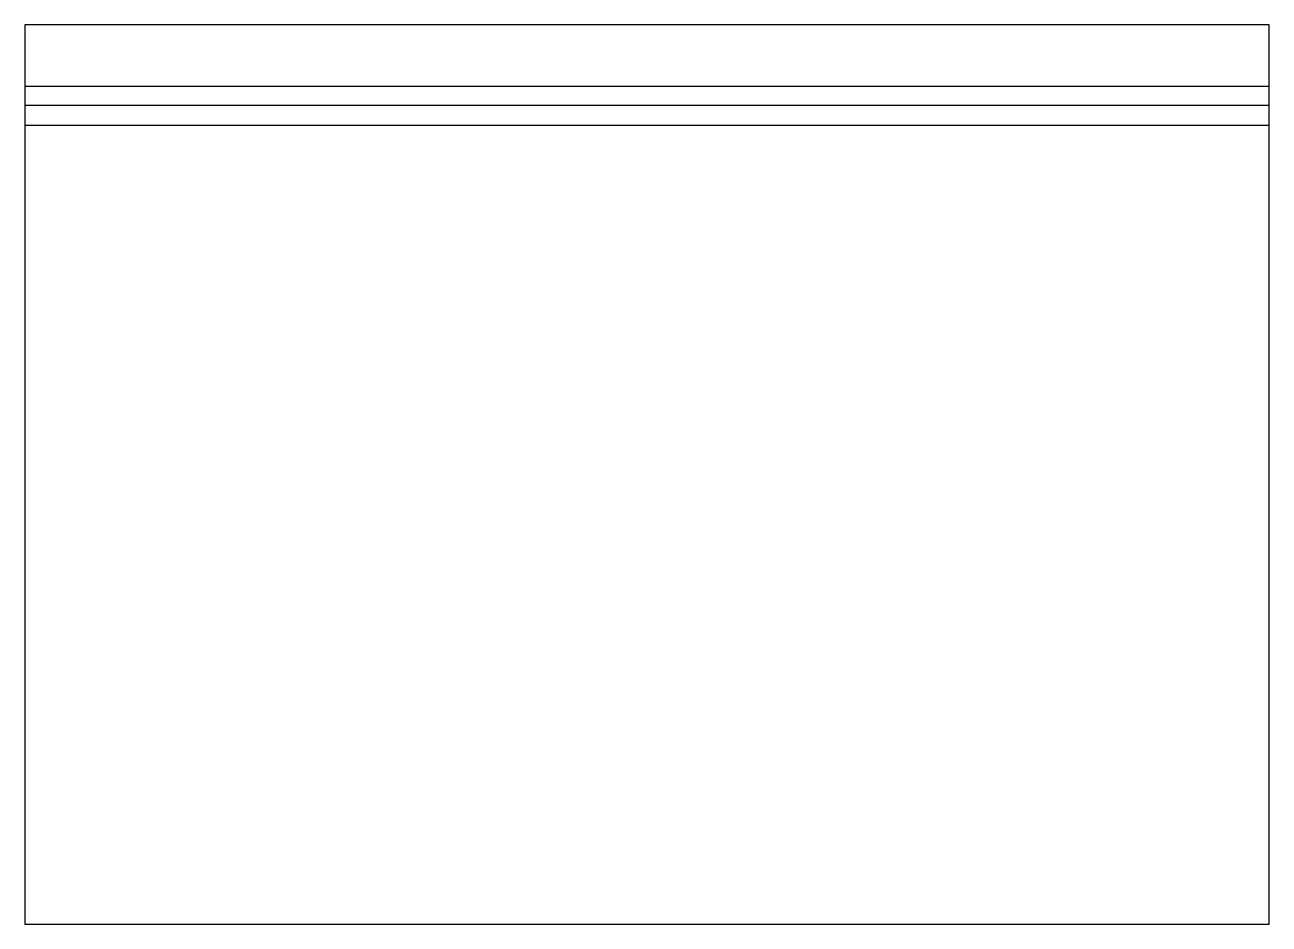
# Model space of a CAD drawing. Header units: millimetres. Extents: x 0 to 180, y 0 to 130.
import ezdxf

# ---------------------------------------------------------------- set-up
doc = ezdxf.new("R2010")
doc.units = ezdxf.units.MM

msp = doc.modelspace()

# ---------------------------------------------------------------- linework, layer by layer
at = {"layer": 'BEND'}
msp.add_line((180, 118.39), (0, 118.39), dxfattribs=at)
at = {"layer": 'BEND_EXTENT'}
for p, q in [((0, 121.21), (180, 121.21)), ((0, 115.56), (180, 115.56))]:
    msp.add_line(p, q, dxfattribs=at)
at = {"layer": 'OUTER_PROFILES'}
msp.add_lwpolyline([(0, 0), (180, 0), (180, 130.06), (0, 130.06)], close=True, dxfattribs=at)

doc.saveas('drawing.dxf')
